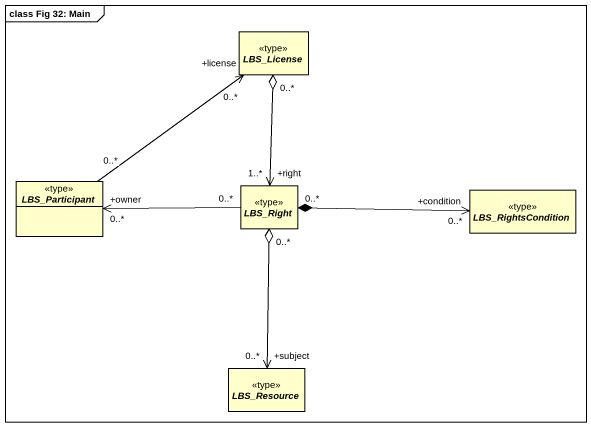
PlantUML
@startuml
mainframe class Fig 32: Main
hide circle
hide empty members
abstract class LBS_License <<type>>
abstract class LBS_Participant <<type>>
abstract class LBS_Right <<type>>
abstract class LBS_RightsCondition <<type>>
abstract class LBS_Resource <<type>>
LBS_License "0..*" o--> "+right\n1..*" LBS_Right
LBS_Participant "0..*" -up-> "+license\n0..*" LBS_License
LBS_Right "0..*" -left-> "+owner\n0..*" LBS_Participant
LBS_Right "0..*" *-right-> "+condition\n0..*" LBS_RightsCondition
LBS_Right "0..*" o--> "+subject\n0..*" LBS_Resource
@enduml
